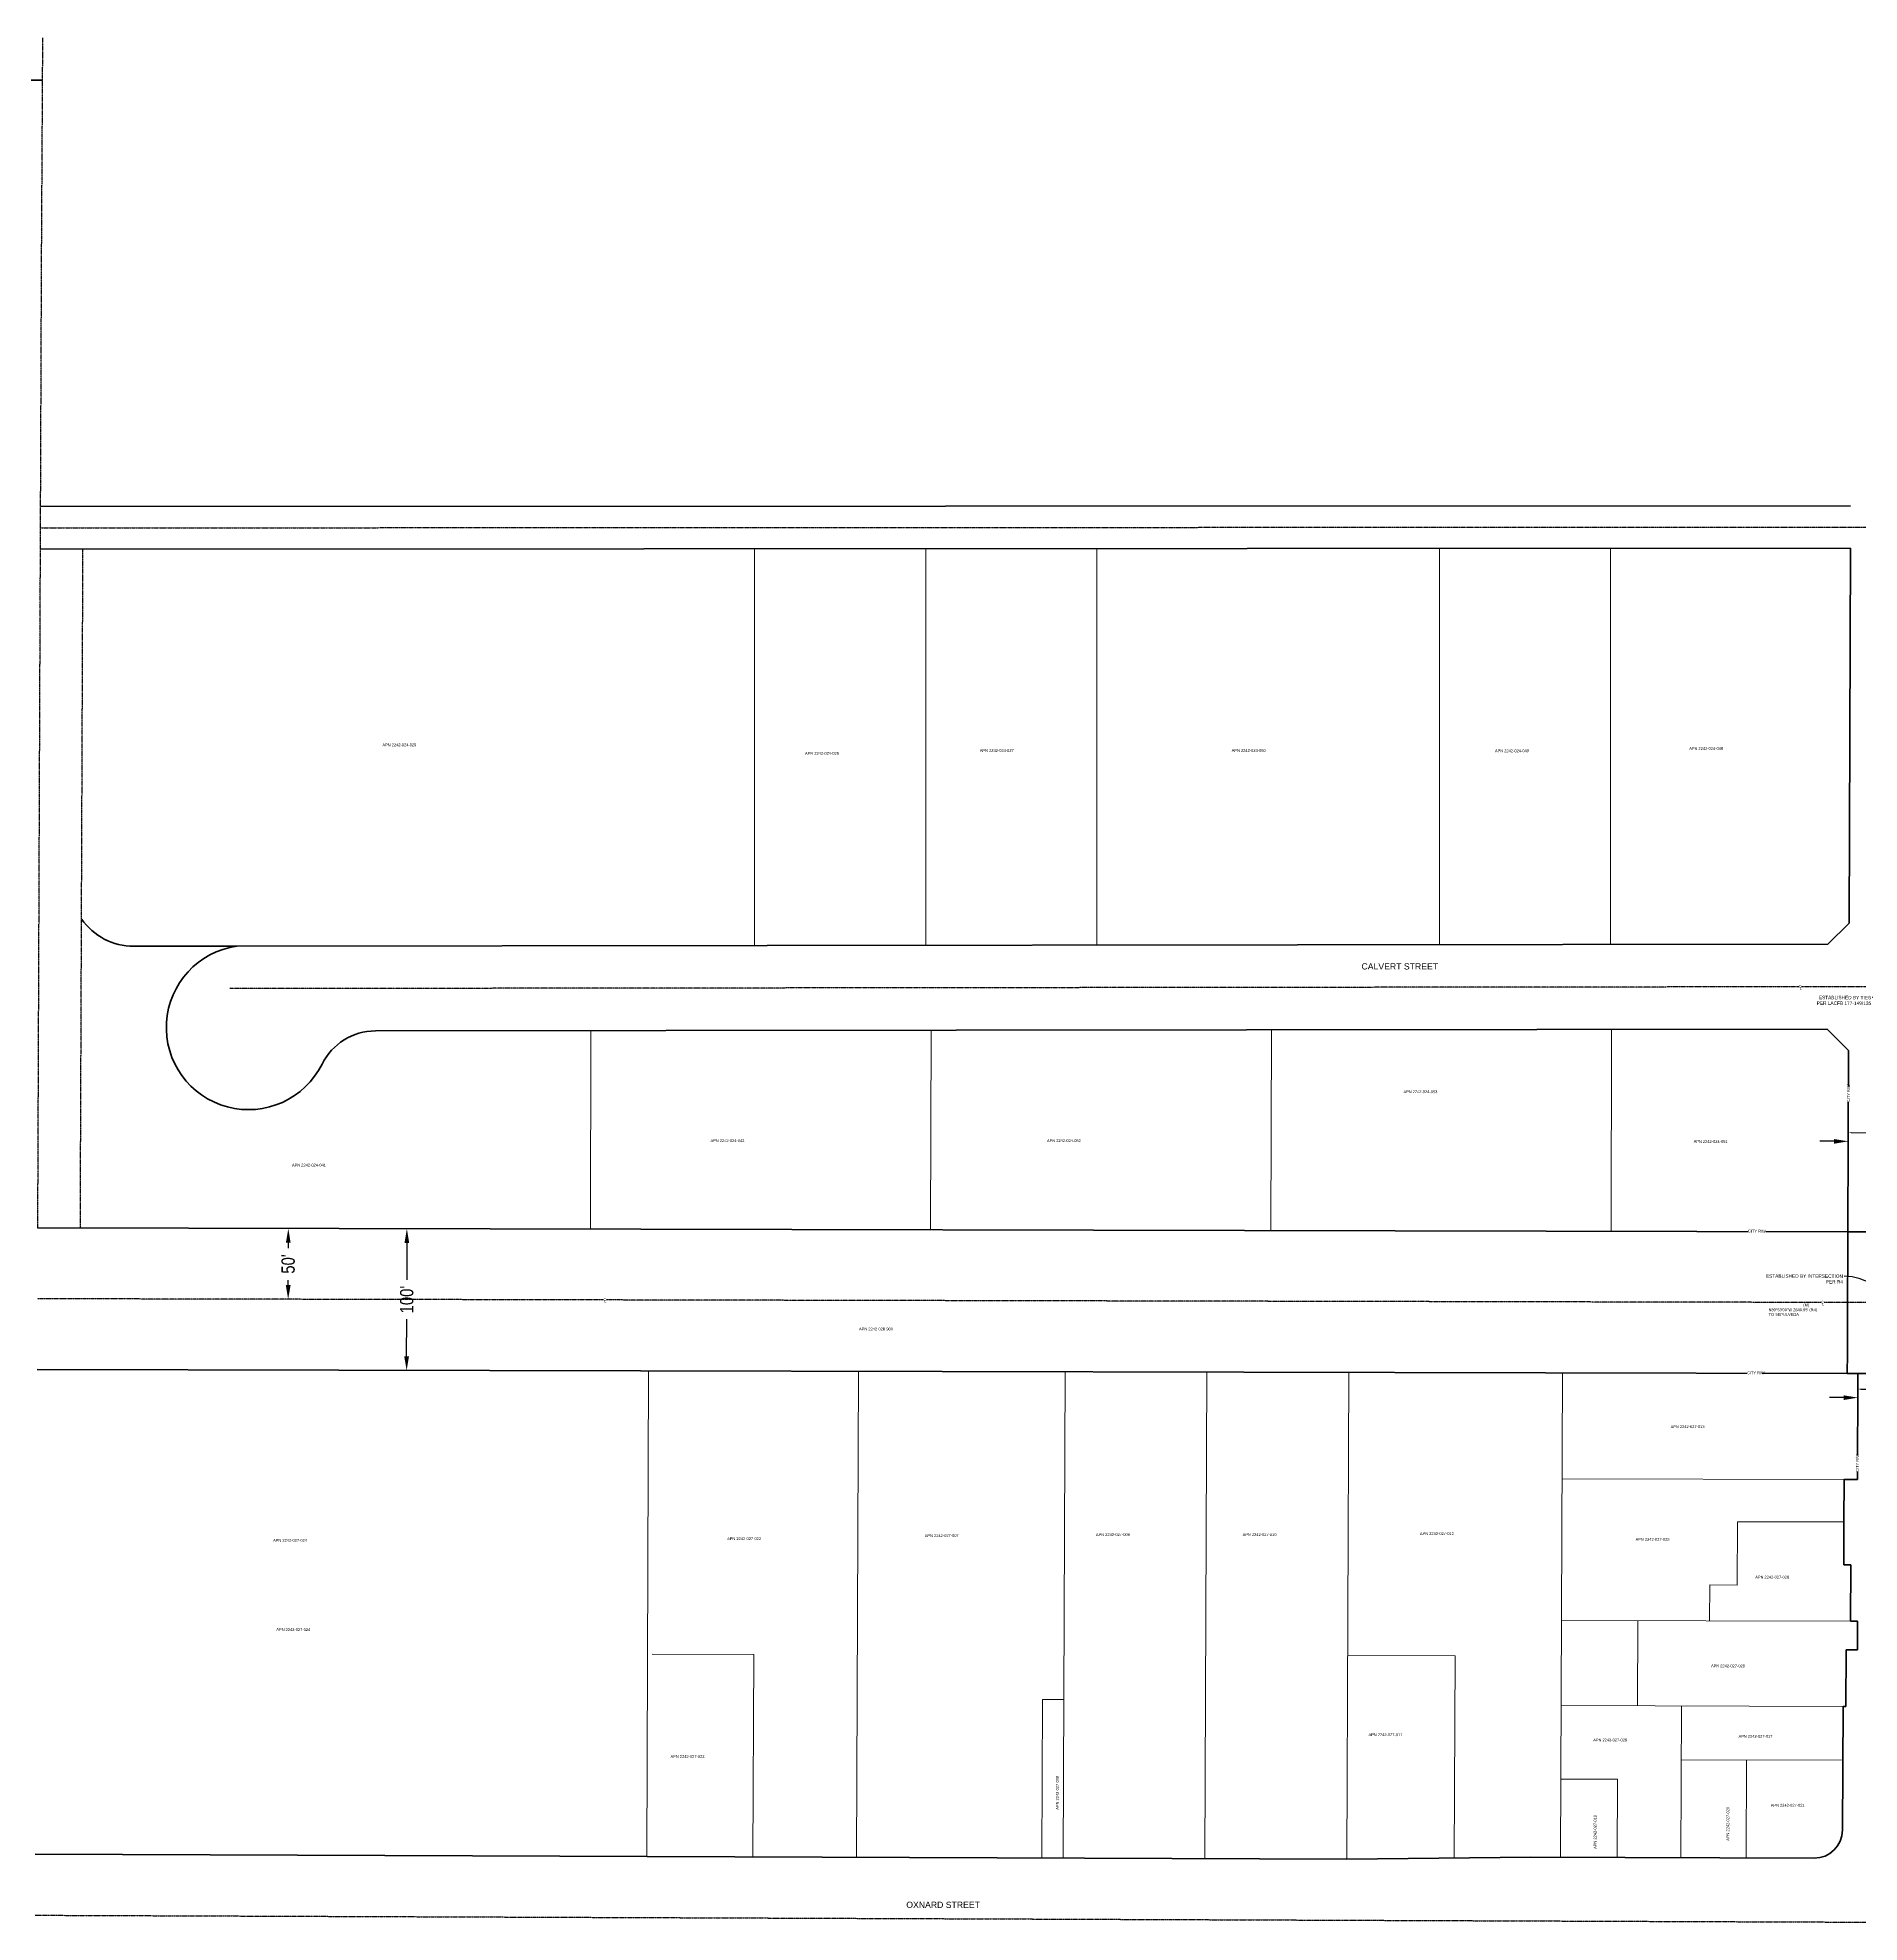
# Model space of a CAD drawing. Header units: feet. Extents: x 6396409 to 6445695, y 1882632 to 1891679.
# Drawn here: x 6421993 to 6423279, y 1887981 to 1889312 of the extents above; entities that cross this region are included whole.
import ezdxf
from ezdxf import colors
from ezdxf.entities.mleader import LeaderData, LeaderLine
from ezdxf.math import Vec2, Vec3

# ---------------------------------------------------------------- set-up
doc = ezdxf.new("R2010")
doc.units = ezdxf.units.FT
doc.header["$MEASUREMENT"] = 0
doc.linetypes.add('CENTER2', pattern=[1.125, 0.75, -0.125, 0.125, -0.125])
doc.linetypes.add('DASHED2', pattern=[0.375, 0.25, -0.125])
for name, color, linetype, lineweight in [('R-ANNO-LABL', 2, 'Continuous', 30), ('R-PROP-PRCL', 4, 'Continuous', 18), ('R-Row-Authority', 30, 'Continuous', 140), ('R-Row-Ease', 5, 'DASHED2', 50), ('R-Row-Ldr', 3, 'Continuous', 5), ('R-Row-Misc-Txto', 171, 'Continuous', 5), ('R-Row-Scl', 1, 'CENTER2', 25), ('R-Row-Sname', 8, 'Continuous', 0), ('R-Row-Srow', 6, 'Continuous', 50), ('VF-TOPO-TEXT-', 1, 'Continuous', 25)]:
    doc.layers.add(name, color=color, linetype=linetype, lineweight=lineweight)
doc.styles.add('CG-Symbol', font='arial.ttf', dxfattribs={"width": 0.8, "height": 0.09375})
doc.styles.add('G1_1 8_0', font='arial.ttf')
doc.styles.add('G4_7 32', font='arial.ttf', dxfattribs={"height": 0.219})
doc.styles.add('NCS1-Anno', font='arial.ttf', dxfattribs={"width": 0.8, "height": 0.09375})
doc.dimstyles.new('Annotative (NCS1)', dxfattribs={"dimscale": 100, "dimtxt": 0.09375, "dimasz": 0.1, "dimexe": 0.1, "dimexo": 0.04, "dimgap": 0.05, "dimtad": 0, "dimdec": 3, "dimzin": 0, "dimdsep": 46, "dimtxsty": 'NCS1-Anno', "dimcen": 0.05, "dimaunit": 1, "dimadec": 3, "dimazin": 0, "dimtfac": 1, "dimtdec": 3, "dimtofl": 0, "dimtmove": 0, "dimatfit": 3, "dimfxl": 0.1, "dimtolj": 1, "dimtzin": 0, "dimarcsym": 0})

# ---------------------------------------------------------------- blocks, each defined once
blk = doc.blocks.new('*D2217')
at = {"layer": 'Defpoints', "color": 0, "transparency": 16777216}
for p in [(6422023.1, 1888471.4), (6422022.9, 1888371.4), (6422253.4, 1888370.9)]:
    blk.add_point(p, dxfattribs=at)
at = {"layer": 'R-Row-Ldr', "color": 0, "lineweight": -2, "transparency": 16777216}
for p, q in [((6422253.6, 1888460.9), (6422253.5, 1888434.8)), ((6422253.4, 1888380.9), (6422253.5, 1888407))]:
    blk.add_line(p, q, dxfattribs=at)
at = {"layer": 'R-Row-Ldr', "color": 0, "transparency": 16777216}
for points in [[(6422251.9, 1888460.9), (6422255.2, 1888460.9), (6422253.6, 1888470.9)], [(6422251.7, 1888380.9), (6422255.1, 1888380.9), (6422253.4, 1888370.9)]]:
    blk.add_solid(points, dxfattribs=at)
at = {"layer": 'R-Row-Ldr', "color": 0, "transparency": 16777216, "insert": (6422253.5, 1888420.9), "char_height": 9.38, "attachment_point": 5, "rotation": 89.8815, "style": 'NCS1-Anno'}
blk.add_mtext("\\A1;100'", dxfattribs=at)
blk = doc.blocks.new('*D2219')
at = {"layer": 'Defpoints', "color": 0, "transparency": 16777216}
for p in [(6422023.1, 1888471.4), (6422023, 1888421.4), (6422169.8, 1888421.1)]:
    blk.add_point(p, dxfattribs=at)
at = {"layer": 'R-Row-Ldr', "color": 0, "lineweight": -2, "transparency": 16777216}
for p, q in [((6422169.9, 1888461.1), (6422169.8, 1888457.3)), ((6422169.8, 1888431.1), (6422169.8, 1888434.6))]:
    blk.add_line(p, q, dxfattribs=at)
at = {"layer": 'R-Row-Ldr', "color": 0, "transparency": 16777216}
for points in [[(6422168.2, 1888461.1), (6422171.5, 1888461.1), (6422169.9, 1888471.1)], [(6422168.1, 1888431.1), (6422171.5, 1888431.1), (6422169.8, 1888421.1)]]:
    blk.add_solid(points, dxfattribs=at)
at = {"layer": 'R-Row-Ldr', "color": 0, "transparency": 16777216, "insert": (6422169.8, 1888446), "char_height": 9.38, "attachment_point": 5, "rotation": 89.8815, "style": 'NCS1-Anno'}
blk.add_mtext("\\A1;50'", dxfattribs=at)
blk = doc.blocks.new('*D2383')
at = {"layer": 'Defpoints', "color": 0, "transparency": 16777216}
for p in [(6423270.9, 1888532.7), (6423313.9, 1888532.6), (6423313.9, 1888532.6)]:
    blk.add_point(p, dxfattribs=at)
at = {"layer": 'R-Row-Ldr', "color": 0, "lineweight": -2, "transparency": 16777216}
for p, q in [((6423260.9, 1888532.6), (6423250.9, 1888532.6)), ((6423323.9, 1888532.6), (6423333.9, 1888532.6))]:
    blk.add_line(p, q, dxfattribs=at)
at = {"layer": 'R-Row-Ldr', "color": 0, "transparency": 16777216}
for points in [[(6423260.9, 1888534.2), (6423260.9, 1888530.9), (6423270.9, 1888532.6)], [(6423323.9, 1888534.2), (6423323.9, 1888530.9), (6423313.9, 1888532.6)]]:
    blk.add_solid(points, dxfattribs=at)
at = {"layer": 'R-Row-Ldr', "color": 0, "transparency": 16777216, "insert": (6423292.4, 1888532.6), "char_height": 9.38, "attachment_point": 5, "style": 'NCS1-Anno'}
blk.add_mtext("\\A1;43'", dxfattribs=at)
blk = doc.blocks.new('*D2385')
at = {"layer": 'Defpoints', "color": 0, "transparency": 16777216}
for p in [(6423277.7, 1888351.8), (6423313.2, 1888351.7), (6423313.2, 1888351.7)]:
    blk.add_point(p, dxfattribs=at)
at = {"layer": 'R-Row-Ldr', "color": 0, "lineweight": -2, "transparency": 16777216}
for p, q in [((6423267.7, 1888351.7), (6423257.7, 1888351.7)), ((6423323.2, 1888351.7), (6423333.2, 1888351.7))]:
    blk.add_line(p, q, dxfattribs=at)
at = {"layer": 'R-Row-Ldr', "color": 0, "transparency": 16777216}
for points in [[(6423267.7, 1888353.3), (6423267.7, 1888350), (6423277.7, 1888351.7)], [(6423323.2, 1888353.3), (6423323.2, 1888350), (6423313.2, 1888351.7)]]:
    blk.add_solid(points, dxfattribs=at)
at = {"layer": 'R-Row-Ldr', "color": 0, "transparency": 16777216, "insert": (6423295.4, 1888351.7), "char_height": 9.38, "attachment_point": 5, "style": 'NCS1-Anno'}
blk.add_mtext("\\A1;35'", dxfattribs=at)
blk = doc.blocks.new('Centerline')
at = {"insert": (-0.032, 0.064), "char_height": 0.0938, "attachment_point": 1, "style": 'NCS1-Anno', "bg_fill": 3, "box_fill_scale": 1, "bg_fill_color": 256, "bg_fill_transparency": 0}
blk.add_mtext_dynamic_manual_height_columns('C', width=0.09375, gutter_width=0.469, heights=[0.132], dxfattribs=at)
at = {"insert": (-0.005, 0.002), "char_height": 0.0938, "attachment_point": 1, "style": 'NCS1-Anno'}
blk.add_mtext_dynamic_manual_height_columns('L', width=0.09375, gutter_width=0.469, heights=[0], dxfattribs=at)
blk = doc.blocks.new('*D2445')
at = {"layer": 'Defpoints', "color": 0, "transparency": 16777216}
for p in [(6423270.9, 1888538.7), (6423343.9, 1888538.5), (6423343.9, 1888538.4)]:
    blk.add_point(p, dxfattribs=at)
at = {"layer": 'R-Row-Ldr', "color": 0, "lineweight": -2, "transparency": 16777216}
for p, q in [((6423270.9, 1888539.5), (6423270.9, 1888540.8)), ((6423272.9, 1888538.8), (6423305.1, 1888538.7)), ((6423341.9, 1888538.5), (6423309.7, 1888538.7)), ((6423343.9, 1888539.2), (6423343.9, 1888540.5))]:
    blk.add_line(p, q, dxfattribs=at)
at = {"layer": 'R-Row-Ldr', "color": 0, "transparency": 16777216}
for points in [[(6423272.9, 1888539.1), (6423272.9, 1888538.5), (6423270.9, 1888538.8)], [(6423341.9, 1888538.9), (6423341.9, 1888538.2), (6423343.9, 1888538.5)]]:
    blk.add_solid(points, dxfattribs=at)
at = {"layer": 'R-Row-Ldr', "color": 0, "transparency": 16777216, "insert": (6423307.4, 1888538.7), "char_height": 1.88, "attachment_point": 5, "rotation": 359.7787, "style": 'NCS1-Anno'}
blk.add_mtext("\\A1;73'", dxfattribs=at)
blk = doc.blocks.new('*D2447')
at = {"layer": 'Defpoints', "color": 0, "transparency": 16777216}
for p in [(6423277.7, 1888356.7), (6423343.2, 1888357.5), (6423343.2, 1888356.4)]:
    blk.add_point(p, dxfattribs=at)
at = {"layer": 'R-Row-Ldr', "color": 0, "lineweight": -2, "transparency": 16777216}
for p, q in [((6423277.7, 1888357.5), (6423277.7, 1888359.7)), ((6423279.7, 1888357.7), (6423308.2, 1888357.6)), ((6423341.2, 1888357.5), (6423312.7, 1888357.6)), ((6423343.2, 1888357.2), (6423343.2, 1888359.5))]:
    blk.add_line(p, q, dxfattribs=at)
at = {"layer": 'R-Row-Ldr', "color": 0, "transparency": 16777216}
for points in [[(6423279.7, 1888358.1), (6423279.7, 1888357.4), (6423277.7, 1888357.7)], [(6423341.2, 1888357.8), (6423341.2, 1888357.2), (6423343.2, 1888357.5)]]:
    blk.add_solid(points, dxfattribs=at)
at = {"layer": 'R-Row-Ldr', "color": 0, "transparency": 16777216, "insert": (6423310.4, 1888357.6), "char_height": 1.88, "attachment_point": 5, "rotation": 359.7787, "style": 'NCS1-Anno'}
blk.add_mtext("\\A1;66'", dxfattribs=at)

msp = doc.modelspace()

# ---------------------------------------------------------------- linework, layer by layer
at = {"layer": 'R-PROP-PRCL'}
for p, q in [((6422498.9167, 1888670.7955), (6422498.9167, 1888950.408)), ((6422619.7921, 1888670.9326), (6422619.7921, 1888950.5451)), ((6422740.6674, 1888671.0697), (6422740.6674, 1888950.6823)), ((6422982.4182, 1888671.344), (6422982.4182, 1888950.9565)), ((6423103.0518, 1888671.4808), (6423103.0518, 1888951.0934)), ((6422383.396, 1888610.6644), (6422383.1063, 1888470.6488)), ((6422623.5588, 1888610.9368), (6422623.2675, 1888470.152)), ((6422863.7216, 1888611.2093), (6422863.4287, 1888469.6551)), ((6423103.8444, 1888611.4817), (6423103.55, 1888469.1583)), ((6422424.2313, 1888370.5562), (6422422.8333, 1888027.7202)), ((6422572.2306, 1888370.2464), (6422570.8318, 1888027.1598)), ((6422718.2298, 1888369.9407), (6422716.8298, 1888026.6069)), ((6422818.2296, 1888369.7312), (6422816.8291, 1888026.3009)), ((6422918.3359, 1888369.429), (6422916.935, 1888025.8492)), ((6423069.1569, 1888369.3708), (6423067.8214, 1888027.2778)), ((6423267.9446, 1888293.9336), (6423068.8641, 1888294.3725)), ((6423192.7864, 1888264.1075), (6423192.6119, 1888219.4088)), ((6423267.8288, 1888263.9467), (6423192.7864, 1888264.1075)), ((6423173.1119, 1888219.4505), (6423173.0131, 1888194.1488)), ((6423192.6119, 1888219.4088), (6423173.1119, 1888219.4505)), ((6423272.4607, 1888193.9247), (6423068.4736, 1888194.3753)), ((6423122.3936, 1888194.2583), (6423122.1596, 1888134.2623)), ((6422426.648, 1888170.5585), (6422498.4156, 1888170.4044)), ((6422498.4156, 1888170.4044), (6422497.8323, 1888027.4362)), ((6422917.5216, 1888169.6993), (6422993.3766, 1888169.5365)), ((6422993.3766, 1888169.5365), (6422992.8191, 1888026.7214)), ((6422702.2871, 1888138.7342), (6422701.8298, 1888026.6637)), ((6422717.2868, 1888138.6772), (6422702.2871, 1888138.7342)), ((6423267.2143, 1888133.7091), (6423068.2396, 1888134.3768)), ((6423153.2391, 1888134.1963), (6423152.8204, 1888026.956)), ((6423267.0587, 1888095.7008), (6423153.0905, 1888096.1324)), ((6423199.0904, 1888096.0973), (6423198.8199, 1888026.7818)), ((6423068.0366, 1888082.3783), (6423108.0364, 1888082.2925)), ((6423108.0364, 1888082.2925), (6423107.8211, 1888027.1264))]:
    msp.add_line(p, q, dxfattribs=at)
at = {"layer": 'R-Row-Authority'}
for p, q in [((6423270.62, 1888468.8127), (6421992.909, 1888471.456)), ((6423270.2338, 1888368.8133), (6421992.7022, 1888371.4563)), ((6423356.2338, 1888368.6354), (6423270.2338, 1888368.8133))]:
    msp.add_line(p, q, dxfattribs=at)
msp.add_lwpolyline([(6423270.62, 1888468.8127), (6423356.62, 1888468.6348)], dxfattribs=at)
at = {"layer": 'R-Row-Ease'}
msp.add_line((6423270.62, 1888468.8127), (6423270.2338, 1888368.81), dxfattribs=at)
at = {"layer": 'R-Row-Scl'}
for p, q in [((6421995.7, 1889146.56), (6421996.63, 1889311.58)), ((6421993.1006, 1888471.4556), (6421995.7, 1889146.56)), ((6421995.0034, 1888965.6421), (6423315.5415, 1888966.1799)), ((6422023.1006, 1888471.3936), (6422024.9459, 1888950.6543)), ((6423314.2935, 1888641.7205), (6422128.6437, 1888640.3754)), ((6423258.2928, 1888641.6569), (6423258.2934, 1888641.7936)), ((6423313.4269, 1888418.724), (6421992.8056, 1888421.4561)), ((6423277.3782, 1888173.7353), (6423277.46, 1888193.7396)), ((6421991.1677, 1887986.3545), (6423311.5912, 1887981.3544))]:
    msp.add_line(p, q, dxfattribs=at)
for points in [[(6421993.4111, 1888674.3154), (6421993.8817, 1888674.3145)], [(6421993.3491, 1888644.3155), (6421993.7662, 1888644.3146)], [(6421993.3491, 1888644.3155), (6421993.7662, 1888644.3146)], [(6421993.287, 1888614.3156), (6421993.6507, 1888614.3148)]]:
    msp.add_lwpolyline(points, dxfattribs=at)
at = {"layer": 'R-Row-Srow'}
for p, q in [((6421996.5078, 1889281.5802), (6421666.2226, 1889282.9259)), ((6421995.0612, 1888980.6421), (6423272.5988, 1888981.1624)), ((6421995.0734, 1888950.6421), (6423272.4829, 1888951.1624)), ((6423272.4829, 1888951.1624), (6423271.4614, 1888686.6706)), ((6423256.4628, 1888671.6549), (6423271.4614, 1888686.6706)), ((6422133.6515, 1888670.3811), (6422060.7915, 1888670.2984)), ((6423256.4628, 1888671.6549), (6422133.6515, 1888670.3811)), ((6423256.1099, 1888611.6544), (6422231.3205, 1888610.4919)), ((6423271.1138, 1888596.6675), (6423256.1099, 1888611.6544)), ((6423271.1138, 1888596.6675), (6423270.62, 1888468.8127)), ((6423277.7338, 1888368.7978), (6423277.4446, 1888293.9127)), ((6423267.9446, 1888293.9336), (6423267.8288, 1888263.9467)), ((6423267.9446, 1888293.9336), (6423277.4446, 1888293.9127)), ((6423267.8288, 1888263.9467), (6423267.7039, 1888233.7311)), ((6423272.6237, 1888233.7396), (6423267.7039, 1888233.7311)), ((6423272.6237, 1888233.7396), (6423272.4607, 1888193.9247)), ((6423272.4607, 1888193.9247), (6423277.4607, 1888193.9042)), ((6423277.4607, 1888193.9042), (6423277.3782, 1888173.7353)), ((6423269.378, 1888173.7213), (6423269.2143, 1888133.7126)), ((6423277.3782, 1888173.7353), (6423269.378, 1888173.7213)), ((6423267.2143, 1888133.7091), (6423266.8575, 1888046.5182)), ((6423269.2143, 1888133.7126), (6423267.2143, 1888133.7091)), ((6421991.3305, 1888029.3542), (6422916.935, 1888025.8492)), ((6423046.8633, 1888027.3572), (6422916.935, 1888025.8492)), ((6423046.8633, 1888027.3572), (6423246.7819, 1888026.6002))]:
    msp.add_line(p, q, dxfattribs=at)
for centre, radius, start, end in [((6422060.7405, 1888715.2984), 45, 215.1360132, 270.065), ((6422141.7966, 1888612.9559), 58, 98.0729549, 333.5997), ((6422231.3676, 1888568.4919), 42, 90.065, 153.5997), ((6423246.8576, 1888046.6), 20, 269.7830395, 359.7655326)]:
    msp.add_arc(centre, radius, start, end, dxfattribs=at)

# ---------------------------------------------------------------- texts
at = {"layer": 'R-Row-Misc-Txto', "style": 'G1_1 8_0'}
for s, p in [('APN 2242-024-029', (6422236.3413, 1888811.4353)), ('APN 2242-024-028', (6422534.5825, 1888805.4331)), ('APN 2242-024-027', (6422657.9717, 1888807.478)), ('APN 2242-024-050', (6422835.7749, 1888807.4925)), ('APN 2242-024-049', (6423021.5808, 1888807.2251)), ('APN 2242-024-048', (6423158.6755, 1888808.8874)), ('APN 2242-024-053', (6422956.9899, 1888566.5976)), ('APN 2242-024-042', (6422467.8683, 1888532.0773)), ('APN 2242-024-052', (6422705.3491, 1888532.0494)), ('APN 2242-024-051', (6423161.8162, 1888531.4617)), ('APN 2242-024-041', (6422172.5009, 1888514.8161)), ('APN 2242-026-900', (6422572.7294, 1888399.1233)), ('APN 2242-027-900', (6422572.7294, 1888399.1233)), ('APN 2242-027-013', (6423145.5417, 1888330.2121)), ('APN 2242-027-007', (6422619.1211, 1888253.2902)), ('APN 2242-027-009', (6422739.9232, 1888254.0088)), ('APN 2242-027-010', (6422843.4822, 1888254.0088)), ('APN 2242-027-012', (6422968.6165, 1888254.7273)), ('APN 2242-027-024', (6422159.1739, 1888249.9469)), ('APN 2242-027-022', (6422479.6393, 1888251.1346)), ('APN 2242-027-025', (6423120.8325, 1888250.6374)), ('APN 2242-027-026', (6423205.2826, 1888223.9823)), ('APN 2242-027-024', (6422161.4652, 1888186.9847)), ('APN 2242-027-028', (6423174.0447, 1888161.3296)), ('APN 2242-027-011', (6422932.3109, 1888112.7488)), ('APN 2242-027-029', (6423090.9219, 1888109.0415)), ('APN 2242-027-017', (6423193.4858, 1888111.5965)), ('APN 2242-027-023', (6422439.6765, 1888097.359)), ('APN 2242-027-021', (6423216.2255, 1888062.9775))]:
    msp.add_text(s, height=2, dxfattribs=at).set_placement(p)
for s, p in [('APN 2242-027-008', (6422713.6817, 1888060.8055)), ('APN 2242-027-019', (6423093.2343, 1888033.1805)), ('APN 2242-027-020', (6423186.9242, 1888038.8959))]:
    msp.add_text(s, height=2, rotation=90, dxfattribs=at).set_placement(p)
at = {"layer": 'R-Row-Misc-Txto', "insert": (6423214.6543, 1888418.0398), "char_height": 2, "width": 28.326784, "attachment_point": 1, "style": 'NCS1-Anno'}
msp.add_mtext('^I^I           (M)\\PN89°53\'00"W 2640.95\' (R4) \\PTO SEPULVEDA', dxfattribs=at)
at = {"layer": 'R-Row-Sname', "char_height": 4.38, "attachment_point": 1, "style": 'G4_7 32'}
for s, insert, width in [('CALVERT STREET', (6422927.3439, 1888658.2737), 75.048092), ('OXNARD STREET', (6422606.0579, 1887995.8822), 74.240797), ('OXNARD STREET', (6422606.0579, 1887995.8822), 74.240797)]:
    msp.add_mtext(s, dxfattribs=dict(at, insert=insert, width=width))

# ---------------------------------------------------------------- dimensions: what is measured, and where the dimension line sits
at = {"layer": 'R-Row-Ldr'}
for base, p1, p2, picture, middle in [((6423313.8666, 1888532.574), (6423270.8669, 1888532.7401), (6423313.8666, 1888532.574), '*D2383', (6423292.3668, 1888532.574)), ((6423313.168, 1888351.6742), (6423277.6682, 1888351.8113), (6423313.168, 1888351.6742), '*D2385', (6423295.4181, 1888351.6742))]:
    dim = msp.add_linear_dim(base=base, p1=p1, p2=p2, dimstyle='Annotative (NCS1)', override={"dimdec": 0, "dimpost": "'", "dimse1": 1, "dimse2": 1}, dxfattribs=at)
    dim.commit()
    dim.dimension.update_dxf_attribs({"geometry": picture, "text_midpoint": middle, "dimtype": 160})
for p1, p2, distance, override, picture, middle in [((6423270.89, 1888538.7186), (6423343.8895, 1888538.4366), 0.0956, {"dimdec": 0, "dimpost": "'"}, '*D2445', (6423307.3901, 1888538.6732)), ((6422023.1006, 1888471.3936), (6422022.8938, 1888371.3938), 230.4855, {"dimdec": 0, "dimpost": "'", "dimse1": 1, "dimse2": 1, "dimsd1": 0}, '*D2217', (6422253.4822, 1888420.9169)), ((6423277.6870256178, 1888356.678577842), (6423343.18653714, 1888356.4256146301), 1.0572834798, {"dimdec": 0, "dimpost": "'"}, '*D2447', (6423310.440864644, 1888357.6093718309))]:
    dim = msp.add_aligned_dim(p1=p1, p2=p2, distance=distance, dimstyle='Annotative (NCS1)', override=override, dxfattribs=at)
    dim.commit()
    dim.dimension.update_dxf_attribs({"geometry": picture, "text_midpoint": middle})
dim = msp.add_linear_dim(base=(6422169.7682, 1888421.09), p1=(6422023.1006, 1888471.3936), p2=(6422022.9972, 1888421.3937), angle=269.8814667, dimstyle='Annotative (NCS1)', override={"dimdec": 0, "dimpost": "'", "dimse1": 1, "dimse2": 1}, dxfattribs=at)
dim.commit()
dim.dimension.update_dxf_attribs({"geometry": '*D2219', "text_midpoint": (6422169.8197, 1888445.9825), "dimtype": 161})

# ---------------------------------------------------------------- leaders
at = {"layer": 'VF-TOPO-TEXT-'}
ml = msp.add_multileader_mtext('Standard', dxfattribs=at)
ml.set_content('ESTABLISHED BY TIES\\PPER LACFB 177-149/135', color=256, style='NCS1-Anno')
ml.set_leader_properties()
ml.build(insert=Vec2(0, 0))
ml.multileader.update_dxf_attribs({"leader_type": 2, "dogleg_length": 0.1, "arrow_head_size": 2, "scale": 20})
ctx = ml.context
ctx.base_point, ctx.scale, ctx.char_height, ctx.arrow_head_size, ctx.landing_gap_size, ctx.plane_origin, ctx.plane_x_axis, ctx.plane_y_axis = Vec3(6423255.8415, 1888634.098), 20, 2.4, 2, 0.8, Vec3(6423266.2478, 1888615.1405), Vec3(0.99999833, -0.001827558), Vec3(0.001827558, 0.99999833)
ctx.text_align_type = 2
notes = []
notes.append((ctx, [(0, (1, 1, 0), (6423289.8418, 1888634.0358), (-0.99999833, 0.001827558), 2, [(0, [(6423314.2935, 1888641.7205)], 0, [])])]))
ctx.mtext.insert, ctx.mtext.text_direction, ctx.mtext.rotation, ctx.mtext.width, ctx.mtext.alignment, ctx.mtext.flow_direction = Vec3(6423287.0441, 1888635.2622), Vec3(0.99999833, -0.001827558), 6.281357748, 50.712847, 3, 5
ml = msp.add_multileader_mtext('Standard', dxfattribs=at)
ml.set_content('ESTABLISHED BY INTERSECTION\\PPER R4', color=256, style='NCS1-Anno')
ml.set_leader_properties()
ml.build(insert=Vec2(0, 0))
ml.multileader.update_dxf_attribs({"leader_type": 2, "dogleg_length": 0.1, "arrow_head_size": 2, "scale": 20})
ctx = ml.context
ctx.base_point, ctx.scale, ctx.char_height, ctx.arrow_head_size, ctx.landing_gap_size, ctx.plane_origin, ctx.plane_x_axis, ctx.plane_y_axis = Vec3(6423223.2683, 1888437.4983), 20, 2.4, 2, 0.8, Vec3(6423265.3812, 1888392.1441), Vec3(0.99999833, -0.001827558), Vec3(0.001827558, 0.99999833)
ctx.text_align_type = 2
notes.append((ctx, [(0, (1, 1, 0), (6423269.9569, 1888437.413), (-0.99999833, 0.001827558), 2, [(0, [(6423313.4269, 1888418.724)], 0, [])])]))
ctx.mtext.insert, ctx.mtext.text_direction, ctx.mtext.rotation, ctx.mtext.width, ctx.mtext.alignment, ctx.mtext.flow_direction = Vec3(6423267.1591, 1888438.6189), Vec3(0.99999833, -0.001827558), 6.281357748, 63.4272, 3, 5
for ctx, leaders in notes:
    for number, flags, end, landing, length, lines in leaders:
        leader = LeaderData()
        leader.index, (leader.has_last_leader_line, leader.has_dogleg_vector, leader.attachment_direction) = number, flags
        leader.last_leader_point, leader.dogleg_vector, leader.dogleg_length = Vec3(end), Vec3(landing), length
        for number, points, colour, breaks in lines:
            line = LeaderLine()
            line.index, line.vertices, line.color, line.breaks = number, Vec3.list(points), colors.encode_raw_color(colour), breaks
            leader.lines.append(line)
        ctx.leaders.append(leader)

# ---------------------------------------------------------------- next in the draw order: block references
at = {"layer": 'R-ANNO-LABL', "xscale": 20, "yscale": 20, "zscale": 20}
for p in [(6423236.6708, 1888641.5957), (6422392.9798, 1888420.5593), (6423252.4842, 1888418.7655)]:
    msp.add_blockref('Centerline', p, dxfattribs=at)

# ---------------------------------------------------------------- next in the draw order: texts
at = {"layer": 'R-ANNO-LABL', "char_height": 2, "attachment_point": 1, "rotation": 90, "style": 'CG-Symbol', "bg_fill": 3, "box_fill_scale": 1, "bg_fill_color": 256, "bg_fill_transparency": 0}
for insert, width in [((6423270.0554, 1888560.2671), 10.841913), ((6423276.3429, 1888299.317), 11.461674)]:
    msp.add_mtext('CITY R/W', dxfattribs=dict(at, insert=insert, width=width))
at = {"layer": 'R-ANNO-LABL', "char_height": 2, "attachment_point": 1, "style": 'CG-Symbol', "bg_fill": 3, "box_fill_scale": 1, "bg_fill_color": 256, "bg_fill_transparency": 0}
for insert, width in [((6423200.0874, 1888470.2438), 12.591997), ((6423199.458, 1888370.1805), 10.269935)]:
    msp.add_mtext('CITY R/W', dxfattribs=dict(at, insert=insert, width=width))

doc.saveas('drawing.dxf')
